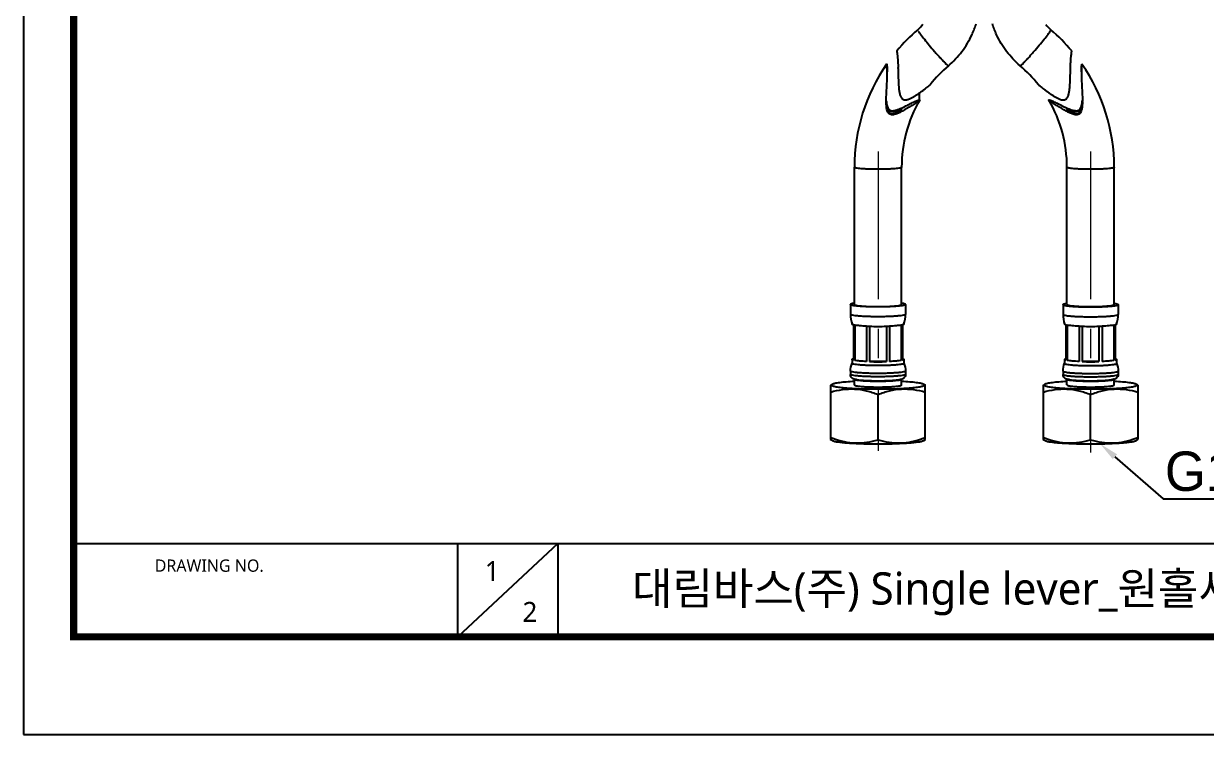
# Model space of a CAD drawing. Extents: x 1481 to 3160, y 4681 to 5260.
# Drawn here: x 2370.3 to 2670.7, y 4681.2 to 4861.7 of the extents above; entities that cross this region are included whole.
import ezdxf
from ezdxf import colors
from ezdxf.entities.mleader import LeaderData, LeaderLine
from ezdxf.math import Vec2, Vec3

# ---------------------------------------------------------------- set-up
doc = ezdxf.new("R2010")
doc.units = 0
doc.header["$LTSCALE"] = 30
doc.header["$MEASUREMENT"] = 0
doc.linetypes.add('CENTER', pattern=[2, 1.25, -0.25, 0.25, -0.25])
doc.layers.get('0').update_dxf_attribs({"linetype": 'CONTINUOUS'})
for name, color, linetype in [('1', 7, 'CONTINUOUS'), ('BODY', 7, 'CONTINUOUS'), ('DEF_LAYER_ASSEM_MEMBER', 7, 'CONTINUOUS')]:
    doc.layers.add(name, color=color, linetype=linetype)
doc.styles.add('Daelim Dimension', font='NanumGothic.ttf')
doc.styles.get("Standard").update_dxf_attribs({"font": 'SYMBOL'})

msp = doc.modelspace()

# ---------------------------------------------------------------- linework, layer by layer
at = {"ltscale": 0.5}
msp.add_line((2653.38, 4769.85), (2653.38, 4756.04), dxfattribs=at)
at = {"color": 5}
msp.add_line((2383.04, 4729.67), (3019.05, 4729.67), dxfattribs=at)
at = {"color": 5, "ltscale": 40}
for p, q in [((2480.53, 4729.67), (2480.53, 4705.87)), ((2480.53, 4729.67), (2480.53, 4705.87)), ((2506, 4729.67), (2480.53, 4705.87)), ((2506, 4729.67), (2480.53, 4705.87)), ((2506, 4729.67), (2506, 4705.87)), ((2506, 4729.67), (2506, 4705.87))]:
    msp.add_line(p, q, dxfattribs=at)
at = {"ltscale": 0.5}
msp.add_lwpolyline([(2370.33, 4681.18), (3160.21, 4681.18), (3160.21, 5259.94), (2370.33, 5259.94)], close=True, dxfattribs=at)
at = {"color": 5, "linetype": 'ByBlock', "lineweight": 200, "const_width": 1.82}
msp.add_lwpolyline([(2383.04, 4705.96), (3147.44, 4705.96), (3147.44, 5246.5), (2383.04, 5246.5)], close=True, dxfattribs=at)
at = {"layer": '1', "color": 7, "linetype": 'Continuous'}
msp.add_line((2597.87, 4842.31), (2597.87, 4844.1), dxfattribs=at)
at = {"layer": 'BODY', "color": 1, "linetype": 'CENTER', "lineweight": 5}
for p, q in [((2587.35, 4829.21), (2587.35, 4753.18)), ((2641.35, 4829.2), (2641.35, 4752.75))]:
    msp.add_line(p, q, dxfattribs=at)
at = {"layer": 'DEF_LAYER_ASSEM_MEMBER', "color": 9, "linetype": 'Continuous'}
msp.add_line((2631.24, 4860.09), (2631.23, 4860.12), dxfattribs=at)
at = {"layer": 'DEF_LAYER_ASSEM_MEMBER', "color": 7, "linetype": 'Continuous'}
for p, q in [((2592.13, 4854.76), (2592.13, 4854.74)), ((2636.56, 4854.73), (2636.56, 4854.75)), ((2589.54, 4851.36), (2589.54, 4851.38)), ((2636.23, 4850.32), (2636.23, 4850.44)), ((2639.15, 4851.37), (2639.15, 4851.36)), ((2597.96, 4842.28), (2597.95, 4842.25)), ((2630.74, 4842.25), (2630.73, 4842.28)), ((2581.35, 4790.34), (2581.35, 4825.21)), ((2593.35, 4790.34), (2593.35, 4825.21)), ((2635.35, 4790.34), (2635.35, 4825.2)), ((2647.35, 4790.34), (2647.35, 4825.2)), ((2580.35, 4790.34), (2580.35, 4787.85)), ((2594.35, 4790.34), (2594.35, 4787.85)), ((2634.35, 4790.34), (2634.35, 4787.85)), ((2648.35, 4790.34), (2648.35, 4787.85)), ((2581.1, 4785.17), (2581.1, 4776.21)), ((2581.42, 4785.1), (2581.42, 4776.14)), ((2584.43, 4784.84), (2584.43, 4775.88)), ((2585.22, 4784.81), (2585.22, 4775.85)), ((2589.47, 4784.81), (2589.47, 4775.85)), ((2590.27, 4784.84), (2590.27, 4775.88)), ((2593.26, 4785.1), (2593.26, 4776.14)), ((2593.6, 4785.17), (2593.6, 4776.21)), ((2635.1, 4785.17), (2635.1, 4776.21)), ((2635.43, 4785.1), (2635.43, 4776.14)), ((2638.42, 4784.84), (2638.42, 4775.88)), ((2639.22, 4784.81), (2639.22, 4775.85)), ((2643.47, 4784.81), (2643.47, 4775.85)), ((2644.26, 4784.84), (2644.26, 4775.88)), ((2647.27, 4785.1), (2647.27, 4776.14)), ((2647.6, 4785.17), (2647.6, 4776.21)), ((2580.75, 4776.39), (2580.75, 4775.4)), ((2584.43, 4775.88), (2581.42, 4776.14)), ((2589.47, 4775.85), (2585.22, 4775.85)), ((2593.26, 4776.14), (2590.27, 4775.88)), ((2593.95, 4776.39), (2593.95, 4775.4)), ((2634.75, 4776.39), (2634.75, 4775.4)), ((2638.42, 4775.88), (2635.43, 4776.14)), ((2643.47, 4775.85), (2639.22, 4775.85)), ((2647.27, 4776.14), (2644.26, 4775.88)), ((2647.95, 4776.39), (2647.95, 4775.4)), ((2580.35, 4773.44), (2580.35, 4772.61)), ((2581.35, 4769.92), (2581.35, 4771.35)), ((2593.35, 4769.92), (2593.35, 4771.35)), ((2594.35, 4773.44), (2594.35, 4772.61)), ((2634.35, 4773.44), (2634.35, 4772.61)), ((2635.35, 4769.92), (2635.35, 4771.35)), ((2647.35, 4769.92), (2647.35, 4771.35)), ((2648.35, 4773.44), (2648.35, 4772.61)), ((2575.31, 4769.85), (2575.7, 4770.07)), ((2575.35, 4756.02), (2575.35, 4769.87)), ((2599.38, 4769.85), (2598.99, 4770.07)), ((2599.35, 4756.02), (2599.35, 4769.87)), ((2629.31, 4769.85), (2629.7, 4770.07)), ((2629.35, 4756.02), (2629.35, 4769.87)), ((2653.38, 4769.85), (2652.99, 4770.07)), ((2587.35, 4755.96), (2587.35, 4767.51)), ((2641.35, 4755.96), (2641.35, 4767.51)), ((2575.7, 4755.82), (2575.31, 4756.04)), ((2598.99, 4755.82), (2599.38, 4756.04)), ((2629.7, 4755.82), (2629.31, 4756.04)), ((2652.99, 4755.82), (2653.38, 4756.04))]:
    msp.add_line(p, q, dxfattribs=at)
for centre, radius, start, end in [((2588.54, 4869.63), 13.03, 313.1459, 321.4902), ((2639.74, 4869.27), 12.51, 218.4795, 227.2306), ((2627.43, 4825.05), 46.14, 130.5156, 139.9181), ((2601.26, 4825.04), 46.14, 40.0819, 49.4844), ((2627.22, 4825.2), 45.88, 145.2137, 179.9923), ((2563.4, 4848.78), 26.28, 359.9804, 1.4591), ((2510.81, 4848.2), 81.68, 1.4881, 1.6253), ((2627.43, 4825.05), 34.13, 130.5199, 141.7822), ((2601.26, 4825.05), 34.13, 38.2178, 49.4801), ((2664.32, 4848.79), 25.32, 178.5143, 180.0481), ((2601.47, 4825.2), 45.88, 0.0077, 34.7863), ((2612.13, 4847.18), 19.58, 184.7703, 185.0996), ((2616.5, 4847.18), 19.64, 354.9175, 355.2453), ((2627.21, 4825.21), 33.87, 149.7755, 179.9934), ((2601.48, 4825.2), 33.87, 0.0066, 30.2245), ((2617.96, 4842.05), 21.31, 359.65, 0.0008), ((2582.85, 4780.26), 10.5, 98.4579, 98.5919), ((2582.91, 4779.86), 10.91, 98.3047, 98.4577), ((2591.78, 4779.86), 10.91, 81.5423, 81.6953), ((2591.84, 4780.26), 10.5, 81.4081, 81.5421), ((2636.85, 4780.28), 10.48, 98.4607, 98.6001), ((2636.91, 4779.86), 10.9, 98.3046, 98.4606), ((2645.78, 4779.86), 10.9, 81.5394, 81.6954), ((2645.84, 4780.28), 10.48, 81.3999, 81.5393), ((2588.39, 4787.86), 8.04, 180.0568, 198.2096), ((2586.3, 4787.86), 8.04, 341.7904, 359.943), ((2642.39, 4787.86), 8.04, 180.0568, 198.2096), ((2640.3, 4787.86), 8.04, 341.7904, 359.943), ((2587.01, 4845.37), 60.58, 267.5601, 268.3107), ((2587.35, 4858.04), 73.25, 268.341, 271.659), ((2587.74, 4843.69), 58.9, 271.6786, 272.4623), ((2640.95, 4843.69), 58.9, 267.5377, 268.3214), ((2641.35, 4858.04), 73.25, 268.341, 271.659), ((2641.68, 4845.37), 60.58, 271.6893, 272.4399), ((2587.35, 4849.07), 73.25, 268.341, 271.659), ((2641.35, 4849.07), 73.25, 268.341, 271.659), ((2585.43, 4782.92), 28.22, 249.0652, 250.2444), ((2589.26, 4782.92), 28.22, 289.7556, 290.9348), ((2639.43, 4782.92), 28.22, 249.0652, 250.2444), ((2643.26, 4782.92), 28.22, 289.7556, 290.9348)]:
    msp.add_arc(centre, radius, start, end, dxfattribs=at)
for points, knots in [([(2605.25, 4851), (2606.51, 4852.08), (2608.81, 4854.51), (2611.04, 4858.23), (2612, 4860.72), (2612.29, 4861.66)], [0, 0, 0, 0, 4.977494, 9.952459, 12.926869, 12.926869, 12.926869, 12.926869]), ([(2623.44, 4850.99), (2622.18, 4852.07), (2619.88, 4854.51), (2617.65, 4858.23), (2616.69, 4860.72), (2616.39, 4861.67)], [0, 0, 0, 0, 4.977494, 9.952459, 12.934703, 12.934703, 12.934703, 12.934703])]:
    msp.add_open_spline(points, degree=3, knots=knots, dxfattribs=at)
at = {"layer": 'DEF_LAYER_ASSEM_MEMBER', "color": 9, "linetype": 'Continuous'}
for points, start_tangent, end_tangent in [([(2597.58, 4859.81), (2598.16, 4858.97), (2599.13, 4857.71), (2600.37, 4856.19), (2601.73, 4854.6), (2602.41, 4853.83), (2603.05, 4853.12), (2603.64, 4852.48), (2604.16, 4851.94), (2604.59, 4851.51), (2604.92, 4851.2), (2605.14, 4851.03), (2605.21, 4851), (2605.25, 4851)], (0.515642, -0.856804), (0.763787, 0.645468)), ([(2623.44, 4850.99), (2623.48, 4850.99), (2623.55, 4851.02), (2623.77, 4851.2), (2624.1, 4851.5), (2624.53, 4851.93), (2625.05, 4852.47), (2625.64, 4853.11), (2626.28, 4853.83), (2626.96, 4854.59), (2628.32, 4856.19), (2629.56, 4857.71), (2630.53, 4858.96), (2631.11, 4859.8)], (0.763787, -0.645468), (0.515642, 0.856804)), ([(2631.11, 4859.8), (2631.21, 4859.98), (2631.24, 4860.09)], (0.515642, 0.856804), (0, 1)), ([(2587.35, 4824.69), (2585.05, 4824.73), (2584.01, 4824.77), (2583.1, 4824.84), (2582.36, 4824.92), (2581.8, 4825.01), (2581.46, 4825.11), (2581.37, 4825.16), (2581.35, 4825.21)], (-1, 0), (0, 1)), ([(2593.35, 4825.21), (2593.32, 4825.16), (2593.23, 4825.11), (2592.89, 4825.01), (2592.33, 4824.92), (2591.59, 4824.84), (2590.68, 4824.77), (2589.64, 4824.73), (2587.35, 4824.69)], (0, -1), (-1, 0)), ([(2641.35, 4824.68), (2639.05, 4824.72), (2638.01, 4824.77), (2637.1, 4824.83), (2636.36, 4824.91), (2635.8, 4825), (2635.46, 4825.1), (2635.37, 4825.15), (2635.35, 4825.2)], (-1, 0), (0, 1)), ([(2647.35, 4825.2), (2647.32, 4825.15), (2647.23, 4825.1), (2646.89, 4825), (2646.33, 4824.91), (2645.59, 4824.83), (2644.68, 4824.77), (2643.64, 4824.72), (2641.35, 4824.68)], (0, -1), (-1, 0)), ([(2594.35, 4787.85), (2594.31, 4787.79), (2594.21, 4787.73), (2593.81, 4787.61), (2593.17, 4787.51), (2592.29, 4787.42), (2591.23, 4787.34), (2590.02, 4787.28), (2588.71, 4787.25), (2587.35, 4787.24), (2585.98, 4787.25), (2584.67, 4787.28), (2583.46, 4787.34), (2582.4, 4787.42), (2581.52, 4787.51), (2580.88, 4787.61), (2580.48, 4787.73), (2580.38, 4787.79), (2580.35, 4787.85)], (0, -1), (0, 1)), ([(2634.35, 4787.85), (2634.38, 4787.79), (2634.48, 4787.73), (2634.88, 4787.61), (2635.52, 4787.51), (2636.4, 4787.42), (2637.46, 4787.34), (2638.67, 4787.28), (2639.98, 4787.25), (2641.35, 4787.24), (2642.71, 4787.25), (2644.02, 4787.28), (2645.23, 4787.34), (2646.29, 4787.42), (2647.17, 4787.51), (2647.81, 4787.61), (2648.21, 4787.73), (2648.31, 4787.79), (2648.35, 4787.85)], (0, -1), (0, 1)), ([(2594.35, 4773.44), (2594.31, 4773.38), (2594.21, 4773.33), (2593.81, 4773.21), (2593.17, 4773.11), (2592.29, 4773.01), (2591.23, 4772.94), (2590.02, 4772.88), (2588.71, 4772.85), (2587.35, 4772.83), (2585.98, 4772.85), (2584.67, 4772.88), (2583.46, 4772.94), (2582.4, 4773.01), (2581.52, 4773.11), (2580.88, 4773.21), (2580.48, 4773.33), (2580.38, 4773.38), (2580.35, 4773.44)], (0, -1), (0, 1)), ([(2587.35, 4772), (2585.98, 4772.01), (2584.67, 4772.04), (2583.46, 4772.1), (2582.4, 4772.18), (2581.52, 4772.27), (2580.88, 4772.37), (2580.48, 4772.49), (2580.38, 4772.55), (2580.35, 4772.61)], (-1, 0), (0, 1)), ([(2594.35, 4772.61), (2594.31, 4772.55), (2594.21, 4772.49), (2593.81, 4772.37), (2593.17, 4772.27), (2592.29, 4772.18), (2591.23, 4772.1), (2590.02, 4772.04), (2588.71, 4772.01), (2587.35, 4772)], (0, -1), (-1, 0)), ([(2634.35, 4773.44), (2634.38, 4773.38), (2634.48, 4773.33), (2634.88, 4773.21), (2635.52, 4773.11), (2636.4, 4773.01), (2637.46, 4772.94), (2638.67, 4772.88), (2639.98, 4772.85), (2641.35, 4772.83), (2642.71, 4772.85), (2644.02, 4772.88), (2645.23, 4772.94), (2646.29, 4773.01), (2647.17, 4773.11), (2647.81, 4773.21), (2648.21, 4773.33), (2648.31, 4773.38), (2648.35, 4773.44)], (0, -1), (0, 1)), ([(2634.35, 4772.61), (2634.38, 4772.55), (2634.48, 4772.49), (2634.88, 4772.37), (2635.52, 4772.27), (2636.4, 4772.18), (2637.46, 4772.1), (2638.67, 4772.04), (2639.98, 4772.01), (2641.35, 4772)], (0, -1), (1, 0)), ([(2641.35, 4772), (2642.71, 4772.01), (2644.02, 4772.04), (2645.23, 4772.1), (2646.29, 4772.18), (2647.17, 4772.27), (2647.81, 4772.37), (2648.21, 4772.49), (2648.31, 4772.55), (2648.35, 4772.61)], (1, 0), (0, 1))]:
    msp.add_spline(points, degree=3, dxfattribs=dict(at, start_tangent=start_tangent, end_tangent=end_tangent))
at = {"layer": 'DEF_LAYER_ASSEM_MEMBER', "color": 7, "linetype": 'Continuous'}
for points, start_tangent, end_tangent in [([(2592.13, 4854.74), (2592.14, 4854.59), (2592.18, 4854.31), (2592.23, 4853.89), (2592.29, 4853.36), (2592.39, 4852.04), (2592.46, 4850.52)], (0, -1), (0.028392, -0.999597)), ([(2636.23, 4850.44), (2636.29, 4851.98), (2636.4, 4853.33), (2636.46, 4853.87), (2636.51, 4854.29), (2636.55, 4854.58), (2636.56, 4854.73)], (0.027515, 0.999621), (0, 1)), ([(2589.42, 4842.06), (2589.56, 4845.49), (2589.68, 4848.77)], (-0.000006, 1), (0.000045, 1)), ([(2589.54, 4851.38), (2589.56, 4851.35), (2589.57, 4851.25), (2589.6, 4851.09), (2589.63, 4850.86), (2589.65, 4850.57), (2589.67, 4850.23), (2589.68, 4849.44)], (0.583122, 0.812384), (-0.000043, -1)), ([(2589.68, 4849.45), (2589.64, 4850.18), (2589.6, 4850.77), (2589.56, 4851.17), (2589.54, 4851.36)], (-0.026131, 0.999659), (0, 1)), ([(2592.46, 4850.32), (2592.51, 4847.96), (2592.62, 4845.55)], (0.025998, -0.999662), (0.083202, -0.996533)), ([(2636.07, 4845.55), (2636.18, 4847.96), (2636.23, 4850.32)], (0.082931, 0.996555), (0.026061, 0.99966)), ([(2639.01, 4849.43), (2639.02, 4850.22), (2639.04, 4850.56), (2639.07, 4850.85), (2639.09, 4851.08), (2639.12, 4851.25), (2639.14, 4851.34), (2639.15, 4851.37)], (-0.00005, 1), (0.583477, -0.812129)), ([(2639.01, 4848.77), (2639.13, 4845.49), (2639.27, 4842.05)], (0.000038, -1), (-0.000022, -1)), ([(2639.15, 4851.36), (2639.13, 4851.16), (2639.09, 4850.76), (2639.05, 4850.17), (2639.02, 4849.44)], (0, -1), (-0.02611, -0.999659)), ([(2592.63, 4845.44), (2592.72, 4844.62), (2592.88, 4843.82), (2593.15, 4843.06), (2593.65, 4842.47), (2594.01, 4842.33), (2594.39, 4842.32), (2594.76, 4842.38), (2595.13, 4842.49), (2595.83, 4842.81), (2596.49, 4843.18), (2597.13, 4843.59), (2597.75, 4844.01), (2598.35, 4844.43), (2598.93, 4844.85), (2599.47, 4845.26), (2599.97, 4845.63), (2600.38, 4845.95), (2600.52, 4846.08), (2600.61, 4846.17)], (0.088929, -0.996038), (0.619815, 0.784748)), ([(2628.08, 4846.16), (2628.17, 4846.07), (2628.31, 4845.95), (2628.72, 4845.63), (2629.22, 4845.25), (2629.76, 4844.85), (2630.34, 4844.43), (2630.94, 4844), (2631.56, 4843.58), (2632.2, 4843.18), (2632.87, 4842.8), (2633.56, 4842.49), (2633.93, 4842.37), (2634.3, 4842.31), (2634.68, 4842.33), (2635.04, 4842.47), (2635.54, 4843.06), (2635.81, 4843.82), (2635.97, 4844.62), (2636.06, 4845.44)], (0.619007, -0.785386), (0.088632, 0.996064)), ([(2589.68, 4839.6), (2589.47, 4840.82), (2589.42, 4842.06)], (-0.303973, 0.952681), (-0.000006, 1)), ([(2589.99, 4839.75), (2589.7, 4840.34), (2589.54, 4840.97), (2589.43, 4842.24)], (-0.610042, 0.792369), (-0.03068, 0.999529)), ([(2589.43, 4841.85), (2589.54, 4840.5), (2589.69, 4839.84), (2589.99, 4839.23)], (0.025521, -0.999674), (0.610042, -0.792369)), ([(2589.46, 4841.96), (2589.59, 4841), (2589.94, 4840.1)], (0.075608, -0.997138), (0.557134, -0.830422)), ([(2589.94, 4840.1), (2590.25, 4839.78)], (0.557134, -0.830422), (0.81858, -0.574392)), ([(2589.99, 4839.23), (2590.22, 4839.01), (2590.49, 4838.87), (2591.09, 4838.81), (2591.65, 4838.92), (2592.16, 4839.1), (2592.6, 4839.31), (2592.97, 4839.51), (2593.12, 4839.61), (2593.24, 4839.69), (2593.32, 4839.75), (2593.36, 4839.8)], (0.610042, -0.792369), (0.398009, 0.917382)), ([(2590.18, 4839.56), (2589.99, 4839.75)], (-0.771411, 0.636338), (-0.610042, 0.792369)), ([(2593.36, 4839.8), (2593.36, 4839.81), (2593.35, 4839.82), (2593.33, 4839.82), (2593.3, 4839.82), (2593.21, 4839.8), (2593.08, 4839.77), (2592.93, 4839.72), (2592.75, 4839.66), (2592.55, 4839.6), (2592.33, 4839.53), (2591.32, 4839.3), (2590.74, 4839.31), (2590.18, 4839.56)], (0.398009, 0.917382), (-0.771411, 0.636338)), ([(2590.25, 4839.78), (2590.61, 4839.61), (2591, 4839.56), (2591.77, 4839.67), (2592.5, 4839.9), (2593.19, 4840.19)], (0.81858, -0.574392), (0.915101, 0.403224)), ([(2593.19, 4840.19), (2594.45, 4840.78), (2595.62, 4841.36), (2596.68, 4841.87), (2597.52, 4842.21)], (0.915101, 0.403224), (0.944027, 0.329869)), ([(2597.52, 4841.9), (2596.75, 4841.39), (2595.78, 4840.78), (2593.54, 4839.45)], (-0.820712, -0.571342), (-0.880432, -0.474173)), ([(2597.52, 4842.21), (2597.84, 4842.3), (2597.96, 4842.28)], (0.944027, 0.329869), (0, -1)), ([(2597.95, 4842.25), (2597.9, 4842.19), (2597.81, 4842.11), (2597.52, 4841.9)], (-0.505996, -0.862536), (-0.820712, -0.571342)), ([(2630.73, 4842.28), (2630.85, 4842.3), (2631.17, 4842.21)], (0, 1), (0.944263, -0.329191)), ([(2631.17, 4841.9), (2630.88, 4842.11), (2630.79, 4842.19), (2630.74, 4842.25)], (-0.820935, 0.571022), (-0.506012, 0.862526)), ([(2631.17, 4842.21), (2632.02, 4841.86), (2633.09, 4841.34), (2634.29, 4840.75), (2635.57, 4840.15)], (0.944263, -0.329191), (0.916892, -0.399135)), ([(2635.14, 4839.45), (2632.91, 4840.77), (2631.94, 4841.38), (2631.17, 4841.9)], (-0.880318, 0.474384), (-0.820935, 0.571022)), ([(2638.45, 4839.51), (2637.89, 4839.3), (2637.32, 4839.31), (2636.8, 4839.41), (2636.33, 4839.54), (2636.12, 4839.6), (2635.92, 4839.67), (2635.75, 4839.72), (2635.6, 4839.77), (2635.48, 4839.81), (2635.39, 4839.82), (2635.36, 4839.82), (2635.34, 4839.82), (2635.33, 4839.81), (2635.33, 4839.8)], (-0.810737, -0.585411), (0.394341, -0.918964)), ([(2635.33, 4839.8), (2635.37, 4839.75), (2635.45, 4839.69), (2635.57, 4839.61), (2635.72, 4839.51), (2636.09, 4839.31), (2636.54, 4839.1), (2637.05, 4838.92), (2637.61, 4838.81), (2638.2, 4838.87), (2638.47, 4839.01), (2638.7, 4839.23)], (0.394341, -0.918964), (0.610042, 0.792369)), ([(2635.57, 4840.15), (2636.27, 4839.87), (2637.01, 4839.64), (2637.39, 4839.58), (2637.79, 4839.56), (2638.18, 4839.64), (2638.53, 4839.84)], (0.916892, -0.399135), (0.75808, 0.652162)), ([(2638.7, 4839.75), (2638.45, 4839.51)], (-0.610042, -0.792369), (-0.810737, -0.585411)), ([(2638.53, 4839.84), (2638.81, 4840.19)], (0.75808, 0.652162), (0.496492, 0.868041)), ([(2639.26, 4842.3), (2639.15, 4841), (2639, 4840.35), (2638.7, 4839.75)], (-0.026668, -0.999644), (-0.610042, -0.792369)), ([(2638.7, 4839.23), (2638.99, 4839.82), (2639.15, 4840.47), (2639.26, 4841.78)], (0.610042, 0.792369), (0.029383, 0.999568)), ([(2638.81, 4840.19), (2639.07, 4840.87), (2639.2, 4841.59)], (0.496492, 0.868041), (0.116348, 0.993209)), ([(2639.27, 4841.92), (2639.21, 4840.69), (2638.97, 4839.49)], (-0.006144, -0.999981), (-0.340956, -0.940079)), ([(2639.2, 4841.59), (2639.24, 4842.05)], (0.116348, 0.993209), (0.066018, 0.997818)), ([(2590.16, 4838.8), (2589.68, 4839.6)], (-0.761083, 0.648654), (-0.303973, 0.952681)), ([(2593.54, 4839.45), (2592.75, 4839.05), (2591.91, 4838.72), (2591.48, 4838.6), (2591.02, 4838.54), (2590.57, 4838.58), (2590.16, 4838.8)], (-0.880432, -0.474173), (-0.761083, 0.648654)), ([(2638.75, 4839.05), (2638.39, 4838.69), (2637.92, 4838.54), (2637.42, 4838.55), (2636.93, 4838.66), (2636.01, 4839.02), (2635.14, 4839.45)], (-0.556248, -0.831017), (-0.880318, 0.474384)), ([(2638.97, 4839.49), (2638.75, 4839.05)], (-0.340956, -0.940079), (-0.556248, -0.831017)), ([(2581.28, 4790.64), (2580.88, 4790.57), (2580.58, 4790.5), (2580.4, 4790.42), (2580.35, 4790.34)], (-0.988776, -0.149403), (0, -1)), ([(2594.35, 4790.34), (2594.31, 4790.28), (2594.21, 4790.22), (2593.81, 4790.11), (2593.17, 4790), (2592.29, 4789.91), (2591.23, 4789.83), (2590.02, 4789.78), (2588.71, 4789.74), (2587.35, 4789.73), (2585.98, 4789.74), (2584.67, 4789.78), (2583.46, 4789.83), (2582.4, 4789.91), (2581.52, 4790), (2580.88, 4790.11), (2580.48, 4790.22), (2580.38, 4790.28), (2580.35, 4790.34)], (0, -1), (0, 1)), ([(2581.35, 4790.34), (2581.37, 4790.29), (2581.46, 4790.24), (2581.8, 4790.14), (2582.36, 4790.05), (2583.1, 4789.97), (2584.01, 4789.91), (2585.05, 4789.86), (2587.35, 4789.82), (2589.64, 4789.86), (2590.68, 4789.91), (2591.59, 4789.97), (2592.33, 4790.05), (2592.89, 4790.14), (2593.23, 4790.24), (2593.32, 4790.29), (2593.35, 4790.34)], (0, -1), (0, 1)), ([(2594.35, 4790.34), (2594.29, 4790.42), (2594.11, 4790.5), (2593.81, 4790.57), (2593.41, 4790.64)], (0, 1), (-0.988776, 0.149403)), ([(2634.35, 4790.34), (2634.4, 4790.42), (2634.58, 4790.5), (2634.88, 4790.57), (2635.28, 4790.64)], (0, 1), (0.988755, 0.149545)), ([(2634.35, 4790.34), (2634.38, 4790.28), (2634.48, 4790.22), (2634.88, 4790.11), (2635.52, 4790), (2636.4, 4789.91), (2637.46, 4789.83), (2638.67, 4789.78), (2639.98, 4789.74), (2641.35, 4789.73), (2642.71, 4789.74), (2644.02, 4789.78), (2645.23, 4789.83), (2646.29, 4789.91), (2647.17, 4790), (2647.81, 4790.11), (2648.21, 4790.22), (2648.31, 4790.28), (2648.35, 4790.34)], (0, -1), (0, 1)), ([(2635.35, 4790.34), (2635.37, 4790.29), (2635.46, 4790.23), (2635.8, 4790.14), (2636.36, 4790.05), (2637.1, 4789.97), (2638.01, 4789.9), (2639.05, 4789.85), (2641.35, 4789.81), (2643.64, 4789.85), (2644.68, 4789.9), (2645.59, 4789.97), (2646.33, 4790.05), (2646.89, 4790.14), (2647.23, 4790.23), (2647.32, 4790.29), (2647.35, 4790.34)], (0, -1), (0, 1)), ([(2647.41, 4790.64), (2647.81, 4790.57), (2648.11, 4790.5), (2648.29, 4790.42), (2648.35, 4790.34)], (0.988755, -0.149545), (0, -1)), ([(2581.1, 4785.17), (2580.85, 4785.26), (2580.75, 4785.34)], (-0.96856, 0.248781), (-0.313972, 0.949432)), ([(2581.42, 4785.1), (2581.33, 4785.12), (2581.1, 4785.17)], (-0.984673, 0.174413), (-0.96856, 0.248781)), ([(2584.43, 4784.84), (2582.68, 4784.95), (2581.42, 4785.1)], (-0.999082, 0.042846), (-0.984673, 0.174413)), ([(2593.26, 4785.1), (2592.01, 4784.95), (2590.27, 4784.84)], (-0.984824, -0.173557), (-0.999072, -0.043063)), ([(2593.6, 4785.17), (2593.52, 4785.16), (2593.26, 4785.1)], (-0.96856, -0.248781), (-0.984824, -0.173557)), ([(2593.94, 4785.34), (2593.84, 4785.26), (2593.6, 4785.17)], (-0.313991, -0.949426), (-0.96856, -0.248781)), ([(2635.1, 4785.17), (2634.85, 4785.26), (2634.75, 4785.34)], (-0.96856, 0.248781), (-0.313972, 0.949432)), ([(2635.1, 4785.17), (2635.17, 4785.16), (2635.43, 4785.1)], (0.96856, -0.248781), (0.984824, -0.173557)), ([(2638.42, 4784.84), (2636.68, 4784.95), (2635.43, 4785.1)], (-0.999072, 0.043063), (-0.984824, 0.173557)), ([(2647.27, 4785.1), (2646.01, 4784.95), (2644.26, 4784.84)], (-0.984673, -0.174413), (-0.999082, -0.042846)), ([(2647.27, 4785.1), (2647.36, 4785.12), (2647.6, 4785.17)], (0.984673, 0.174413), (0.96856, 0.248781)), ([(2647.94, 4785.34), (2647.84, 4785.26), (2647.6, 4785.17)], (-0.313991, -0.949426), (-0.96856, -0.248781)), ([(2580.35, 4773.44), (2580.75, 4775.42)], (0, 1), (0.393415, 0.919361)), ([(2580.75, 4776.39), (2580.8, 4776.47), (2580.96, 4776.54)], (0, 1), (0.948651, 0.316325)), ([(2581.1, 4776.21), (2580.83, 4776.3), (2580.75, 4776.39)], (-0.96856, 0.248781), (0, 1)), ([(2593.95, 4775.4), (2593.91, 4775.34), (2593.82, 4775.28), (2593.44, 4775.18), (2592.83, 4775.08), (2592.01, 4774.99), (2591.01, 4774.92), (2589.87, 4774.87), (2588.63, 4774.83), (2587.35, 4774.82), (2586.06, 4774.83), (2584.82, 4774.87), (2583.68, 4774.92), (2582.68, 4774.99), (2581.86, 4775.08), (2581.25, 4775.18), (2580.87, 4775.28), (2580.78, 4775.34), (2580.75, 4775.4)], (0, -1), (0, 1)), ([(2580.96, 4776.54), (2580.99, 4776.55), (2581.1, 4776.58)], (0.948651, 0.316325), (0.96856, 0.248781)), ([(2584.43, 4775.88), (2582.68, 4775.99), (2581.42, 4776.14)], (-0.999082, 0.042846), (-0.984673, 0.174413)), ([(2593.26, 4776.14), (2592.01, 4775.99), (2590.27, 4775.88)], (-0.984824, -0.173557), (-0.999072, -0.043063)), ([(2593.6, 4776.58), (2593.63, 4776.57), (2593.73, 4776.54)], (0.96856, -0.248781), (0.948651, -0.316325)), ([(2593.95, 4776.39), (2593.86, 4776.3), (2593.6, 4776.21)], (0, -1), (-0.96856, -0.248781)), ([(2593.73, 4776.54), (2593.89, 4776.47), (2593.95, 4776.39)], (0.948651, -0.316325), (0, -1)), ([(2593.94, 4775.42), (2594.35, 4773.44)], (0.393415, -0.919361), (0, -1)), ([(2634.35, 4773.44), (2634.75, 4775.42)], (0, 1), (0.393415, 0.919361)), ([(2634.75, 4776.39), (2634.8, 4776.47), (2634.96, 4776.54)], (0, 1), (0.948651, 0.316325)), ([(2635.1, 4776.21), (2634.83, 4776.3), (2634.75, 4776.39)], (-0.96856, 0.248781), (0, 1)), ([(2634.75, 4775.4), (2634.78, 4775.34), (2634.87, 4775.28), (2635.25, 4775.18), (2635.86, 4775.08), (2636.68, 4774.99), (2637.68, 4774.92), (2638.82, 4774.87), (2640.06, 4774.83), (2641.35, 4774.82), (2642.63, 4774.83), (2643.87, 4774.87), (2645.01, 4774.92), (2646.01, 4774.99), (2646.83, 4775.08), (2647.44, 4775.18), (2647.82, 4775.28), (2647.91, 4775.34), (2647.95, 4775.4)], (0, -1), (0, 1)), ([(2634.96, 4776.54), (2634.99, 4776.55), (2635.1, 4776.58)], (0.948651, 0.316325), (0.96856, 0.248781)), ([(2638.42, 4775.88), (2636.68, 4775.99), (2635.43, 4776.14)], (-0.999072, 0.043063), (-0.984824, 0.173557)), ([(2647.27, 4776.14), (2646.01, 4775.99), (2644.26, 4775.88)], (-0.984673, -0.174413), (-0.999082, -0.042846)), ([(2647.6, 4776.58), (2647.63, 4776.57), (2647.73, 4776.54)], (0.96856, -0.248781), (0.948651, -0.316325)), ([(2647.95, 4776.39), (2647.86, 4776.3), (2647.6, 4776.21)], (0, -1), (-0.96856, -0.248781)), ([(2647.73, 4776.54), (2647.89, 4776.47), (2647.95, 4776.39)], (0.948651, -0.316325), (0, -1)), ([(2647.94, 4775.42), (2648.35, 4773.44)], (0.393415, -0.919361), (0, -1)), ([(2581.31, 4770.8), (2579.25, 4770.66), (2577.58, 4770.49), (2576.91, 4770.39), (2576.38, 4770.29), (2575.97, 4770.18), (2575.7, 4770.07)], (-0.998652, -0.051908), (-0.86923, -0.494407)), ([(2581.33, 4771.35), (2580.73, 4771.7), (2580.45, 4772.1), (2580.35, 4772.61)], (-0.945241, 0.326374), (0, 1)), ([(2581.68, 4771.25), (2581.33, 4771.35)], (-0.975881, 0.218302), (-0.945241, 0.326374)), ([(2581.5, 4771.29), (2581.81, 4771.21), (2582.27, 4771.13), (2582.88, 4771.06), (2583.61, 4771), (2585.37, 4770.92), (2587.35, 4770.89)], (0.936164, -0.351563), (1, 0)), ([(2593.15, 4771.41), (2593.12, 4771.36), (2593.03, 4771.31), (2592.7, 4771.22), (2592.17, 4771.13), (2591.45, 4771.05), (2590.57, 4770.99), (2589.56, 4770.94), (2587.35, 4770.91), (2585.13, 4770.94), (2584.12, 4770.99), (2583.24, 4771.05), (2582.52, 4771.13), (2581.99, 4771.22), (2581.66, 4771.31), (2581.57, 4771.36), (2581.55, 4771.41)], (0, -1), (0, 1)), ([(2582.03, 4771.19), (2581.93, 4771.2), (2581.68, 4771.25)], (-0.986756, 0.16221), (-0.975881, 0.218302)), ([(2592.97, 4771.24), (2591.99, 4771.1), (2590.68, 4770.99), (2589.08, 4770.92), (2587.34, 4770.9)], (-0.977567, -0.210625), (-1, -0.000002)), ([(2587.35, 4770.89), (2589.33, 4770.92), (2591.09, 4771), (2591.82, 4771.06), (2592.43, 4771.13), (2592.89, 4771.21), (2593.2, 4771.3)], (1, 0), (0.933107, 0.359598)), ([(2593.33, 4771.34), (2592.97, 4771.24)], (-0.951446, -0.307816), (-0.977567, -0.210625)), ([(2594.35, 4772.61), (2594.23, 4772.08), (2593.94, 4771.68), (2593.33, 4771.34)], (0, -1), (-0.951446, -0.307816)), ([(2598.99, 4770.07), (2598.72, 4770.18), (2598.32, 4770.29), (2597.78, 4770.39), (2597.11, 4770.49), (2595.44, 4770.66), (2593.38, 4770.8)], (-0.86923, 0.494407), (-0.998652, 0.051908)), ([(2635.31, 4770.8), (2633.25, 4770.66), (2631.58, 4770.49), (2630.91, 4770.39), (2630.38, 4770.29), (2629.97, 4770.18), (2629.7, 4770.07)], (-0.998652, -0.051908), (-0.86923, -0.494407)), ([(2635.33, 4771.35), (2634.73, 4771.7), (2634.45, 4772.1), (2634.35, 4772.61)], (-0.945241, 0.326374), (0, 1)), ([(2635.68, 4771.25), (2635.33, 4771.35)], (-0.975881, 0.218302), (-0.945241, 0.326374)), ([(2635.5, 4771.29), (2635.81, 4771.21), (2636.27, 4771.13), (2636.88, 4771.06), (2637.61, 4771), (2639.37, 4770.92), (2641.35, 4770.89)], (0.936164, -0.351563), (1, 0)), ([(2647.15, 4771.41), (2647.12, 4771.36), (2647.03, 4771.31), (2646.7, 4771.22), (2646.17, 4771.13), (2645.45, 4771.05), (2644.57, 4770.99), (2643.56, 4770.94), (2641.35, 4770.91), (2639.13, 4770.94), (2638.12, 4770.99), (2637.24, 4771.05), (2636.52, 4771.13), (2635.99, 4771.22), (2635.66, 4771.31), (2635.57, 4771.36), (2635.55, 4771.41)], (0, -1), (0, 1)), ([(2636.03, 4771.19), (2635.93, 4771.2), (2635.68, 4771.25)], (-0.986756, 0.16221), (-0.975881, 0.218302)), ([(2646.97, 4771.24), (2645.99, 4771.1), (2644.68, 4770.99), (2643.08, 4770.92), (2641.34, 4770.9)], (-0.977567, -0.210625), (-1, -0.000002)), ([(2641.35, 4770.89), (2643.33, 4770.92), (2645.09, 4771), (2645.82, 4771.06), (2646.43, 4771.13), (2646.89, 4771.21), (2647.2, 4771.3)], (1, 0), (0.933107, 0.359598)), ([(2647.33, 4771.34), (2646.97, 4771.24)], (-0.951446, -0.307816), (-0.977567, -0.210625)), ([(2648.35, 4772.61), (2648.23, 4772.08), (2647.94, 4771.68), (2647.33, 4771.34)], (0, -1), (-0.951446, -0.307816)), ([(2652.99, 4770.07), (2652.72, 4770.18), (2652.32, 4770.29), (2651.78, 4770.39), (2651.11, 4770.49), (2649.44, 4770.66), (2647.38, 4770.8)], (-0.86923, 0.494407), (-0.998652, 0.051908)), ([(2575.35, 4768.12), (2578.31, 4768.75), (2581.35, 4768.88), (2584.38, 4768.44), (2587.35, 4767.51)], (0.962517, 0.271221), (0.93409, -0.357036)), ([(2575.7, 4770.07), (2575.63, 4770.02), (2575.58, 4769.96), (2575.57, 4769.91), (2575.59, 4769.85), (2575.65, 4769.8), (2575.74, 4769.74), (2576.02, 4769.64), (2576.44, 4769.53), (2576.98, 4769.43), (2577.64, 4769.34), (2578.41, 4769.25), (2580.26, 4769.1), (2582.43, 4768.98), (2584.83, 4768.91), (2587.35, 4768.89)], (-0.86923, -0.494407), (1, 0)), ([(2581.35, 4769.92), (2581.37, 4769.87), (2581.46, 4769.82), (2581.8, 4769.72), (2582.36, 4769.63), (2583.1, 4769.55), (2584.01, 4769.48), (2585.05, 4769.43), (2587.35, 4769.39)], (0, -1), (1, 0)), ([(2587.35, 4768.89), (2589.86, 4768.91), (2592.26, 4768.98), (2594.43, 4769.1), (2596.28, 4769.25), (2597.05, 4769.34), (2597.71, 4769.43), (2598.25, 4769.53), (2598.67, 4769.64), (2598.95, 4769.74), (2599.04, 4769.8), (2599.1, 4769.85), (2599.12, 4769.91), (2599.11, 4769.96), (2599.07, 4770.02), (2598.99, 4770.07)], (1, 0), (-0.86923, 0.494407)), ([(2587.35, 4769.39), (2589.64, 4769.43), (2590.68, 4769.48), (2591.59, 4769.55), (2592.33, 4769.63), (2592.89, 4769.72), (2593.23, 4769.82), (2593.32, 4769.87), (2593.35, 4769.92)], (1, 0), (0, 1)), ([(2587.35, 4767.51), (2590.31, 4768.44), (2593.35, 4768.88), (2596.38, 4768.75), (2599.35, 4768.12)], (0.93409, 0.357036), (0.962517, -0.271221)), ([(2629.35, 4768.12), (2632.31, 4768.75), (2635.35, 4768.88), (2638.38, 4768.44), (2641.35, 4767.51)], (0.962517, 0.271221), (0.93409, -0.357036)), ([(2629.7, 4770.07), (2629.63, 4770.02), (2629.58, 4769.96), (2629.57, 4769.91), (2629.59, 4769.85), (2629.65, 4769.8), (2629.74, 4769.74), (2630.02, 4769.64), (2630.44, 4769.53), (2630.98, 4769.43), (2631.64, 4769.34), (2632.41, 4769.25), (2634.26, 4769.1), (2636.43, 4768.98), (2638.83, 4768.91), (2641.35, 4768.89)], (-0.86923, -0.494407), (1, 0)), ([(2635.35, 4769.92), (2635.37, 4769.87), (2635.46, 4769.82), (2635.8, 4769.72), (2636.36, 4769.63), (2637.1, 4769.55), (2638.01, 4769.48), (2639.05, 4769.43), (2641.35, 4769.39)], (0, -1), (1, 0)), ([(2641.35, 4768.89), (2643.86, 4768.91), (2646.26, 4768.98), (2648.43, 4769.1), (2650.28, 4769.25), (2651.05, 4769.34), (2651.71, 4769.43), (2652.25, 4769.53), (2652.67, 4769.64), (2652.95, 4769.74), (2653.04, 4769.8), (2653.1, 4769.85), (2653.12, 4769.91), (2653.11, 4769.96), (2653.07, 4770.02), (2652.99, 4770.07)], (1, 0), (-0.86923, 0.494407)), ([(2641.35, 4769.39), (2643.64, 4769.43), (2644.68, 4769.48), (2645.59, 4769.55), (2646.33, 4769.63), (2646.89, 4769.72), (2647.23, 4769.82), (2647.32, 4769.87), (2647.35, 4769.92)], (1, 0), (0, 1)), ([(2641.35, 4767.51), (2644.31, 4768.44), (2647.35, 4768.88), (2650.38, 4768.75), (2653.35, 4768.12)], (0.93409, 0.357036), (0.962517, -0.271221)), ([(2575.7, 4755.82), (2575.91, 4755.73), (2576.2, 4755.64), (2577.05, 4755.47), (2578.22, 4755.32), (2579.67, 4755.19), (2581.37, 4755.09), (2583.25, 4755.01), (2587.35, 4754.94)], (0.86923, -0.494407), (1, 0)), ([(2575.89, 4756.36), (2578.73, 4755.54), (2581.63, 4755.18), (2584.52, 4755.35), (2587.35, 4755.96)], (0.941196, -0.337862), (0.962555, 0.271085)), ([(2587.35, 4755.96), (2590.17, 4755.35), (2593.06, 4755.18), (2595.96, 4755.54), (2598.8, 4756.36)], (0.962555, -0.271085), (0.941196, 0.337861)), ([(2587.35, 4754.94), (2591.44, 4755.01), (2593.32, 4755.09), (2595.02, 4755.19), (2596.47, 4755.32), (2597.64, 4755.47), (2598.49, 4755.64), (2598.78, 4755.73), (2598.99, 4755.82)], (1, 0), (0.86923, 0.494407)), ([(2629.7, 4755.82), (2629.91, 4755.73), (2630.2, 4755.64), (2631.05, 4755.47), (2632.22, 4755.32), (2633.67, 4755.19), (2635.37, 4755.09), (2637.25, 4755.01), (2641.35, 4754.94)], (0.86923, -0.494407), (1, 0)), ([(2629.89, 4756.36), (2632.73, 4755.54), (2635.63, 4755.18), (2638.52, 4755.35), (2641.35, 4755.96)], (0.941196, -0.337862), (0.962555, 0.271085)), ([(2641.35, 4755.96), (2644.17, 4755.35), (2647.06, 4755.18), (2649.96, 4755.54), (2652.8, 4756.36)], (0.962555, -0.271085), (0.941196, 0.337861)), ([(2641.35, 4754.94), (2645.44, 4755.01), (2647.32, 4755.09), (2649.02, 4755.19), (2650.47, 4755.32), (2651.64, 4755.47), (2652.49, 4755.64), (2652.78, 4755.73), (2652.99, 4755.82)], (1, 0), (0.86923, 0.494407))]:
    msp.add_spline(points, degree=3, dxfattribs=dict(at, start_tangent=start_tangent, end_tangent=end_tangent))

# ---------------------------------------------------------------- texts
at = {"color": 5, "ltscale": 40, "style": 'Daelim Dimension'}
msp.add_text('DRAWING NO.', height=3.1171, dxfattribs=at).set_placement((2403.63, 4722.47))
at = {"char_height": 5.1, "width": 7.119, "attachment_point": 1, "style": 'Daelim Dimension'}
for s, insert in [('1', (2487.46, 4725.21)), ('2', (2497.03, 4714.81))]:
    msp.add_mtext(s, dxfattribs=dict(at, insert=insert))
at = {"color": 2, "insert": (2524.84, 4722.33), "char_height": 8.198, "width": 362.8925, "attachment_point": 1, "style": 'Daelim Dimension'}
msp.add_mtext('대림바스(주) Single lever_원홀세면수전_DL L4310', dxfattribs=at)

# ---------------------------------------------------------------- leaders
at = {"ltscale": 0.5}
ml = msp.add_multileader_mtext('Standard', dxfattribs=at)
ml.set_content('{\\f나눔고딕|b0|i0|c129|p50;G1/2-14TH}', color=256)
ml.set_leader_properties(color=5)
ml.build(insert=Vec2(0, 0))
ml.multileader.update_dxf_attribs({"text_left_attachment_type": 6, "text_right_attachment_type": 6, "dogleg_length": 0.36, "arrow_head_size": 5})
ctx = ml.context
ctx.base_point, ctx.char_height, ctx.arrow_head_size, ctx.landing_gap_size, ctx.plane_origin = Vec3(2660.12, 4741.01), 10, 5, 0.09, Vec3(2644.59, 4753.42)
ctx.left_attachment, ctx.right_attachment = 6, 6
notes = []
notes.append((ctx, [(0, (1, 1, 0), (2659.76, 4741.01), (1, 0), 0.36, [(0, [(2643.77, 4754.97)], 0, [])])]))
ctx.mtext.insert, ctx.mtext.flow_direction = Vec3(2660.21, 4753.01), 5
for ctx, leaders in notes:
    for number, flags, end, landing, length, lines in leaders:
        leader = LeaderData()
        leader.index, (leader.has_last_leader_line, leader.has_dogleg_vector, leader.attachment_direction) = number, flags
        leader.last_leader_point, leader.dogleg_vector, leader.dogleg_length = Vec3(end), Vec3(landing), length
        for number, points, colour, breaks in lines:
            line = LeaderLine()
            line.index, line.vertices, line.color, line.breaks = number, Vec3.list(points), colors.encode_raw_color(colour), breaks
            leader.lines.append(line)
        ctx.leaders.append(leader)

doc.saveas('drawing.dxf')
